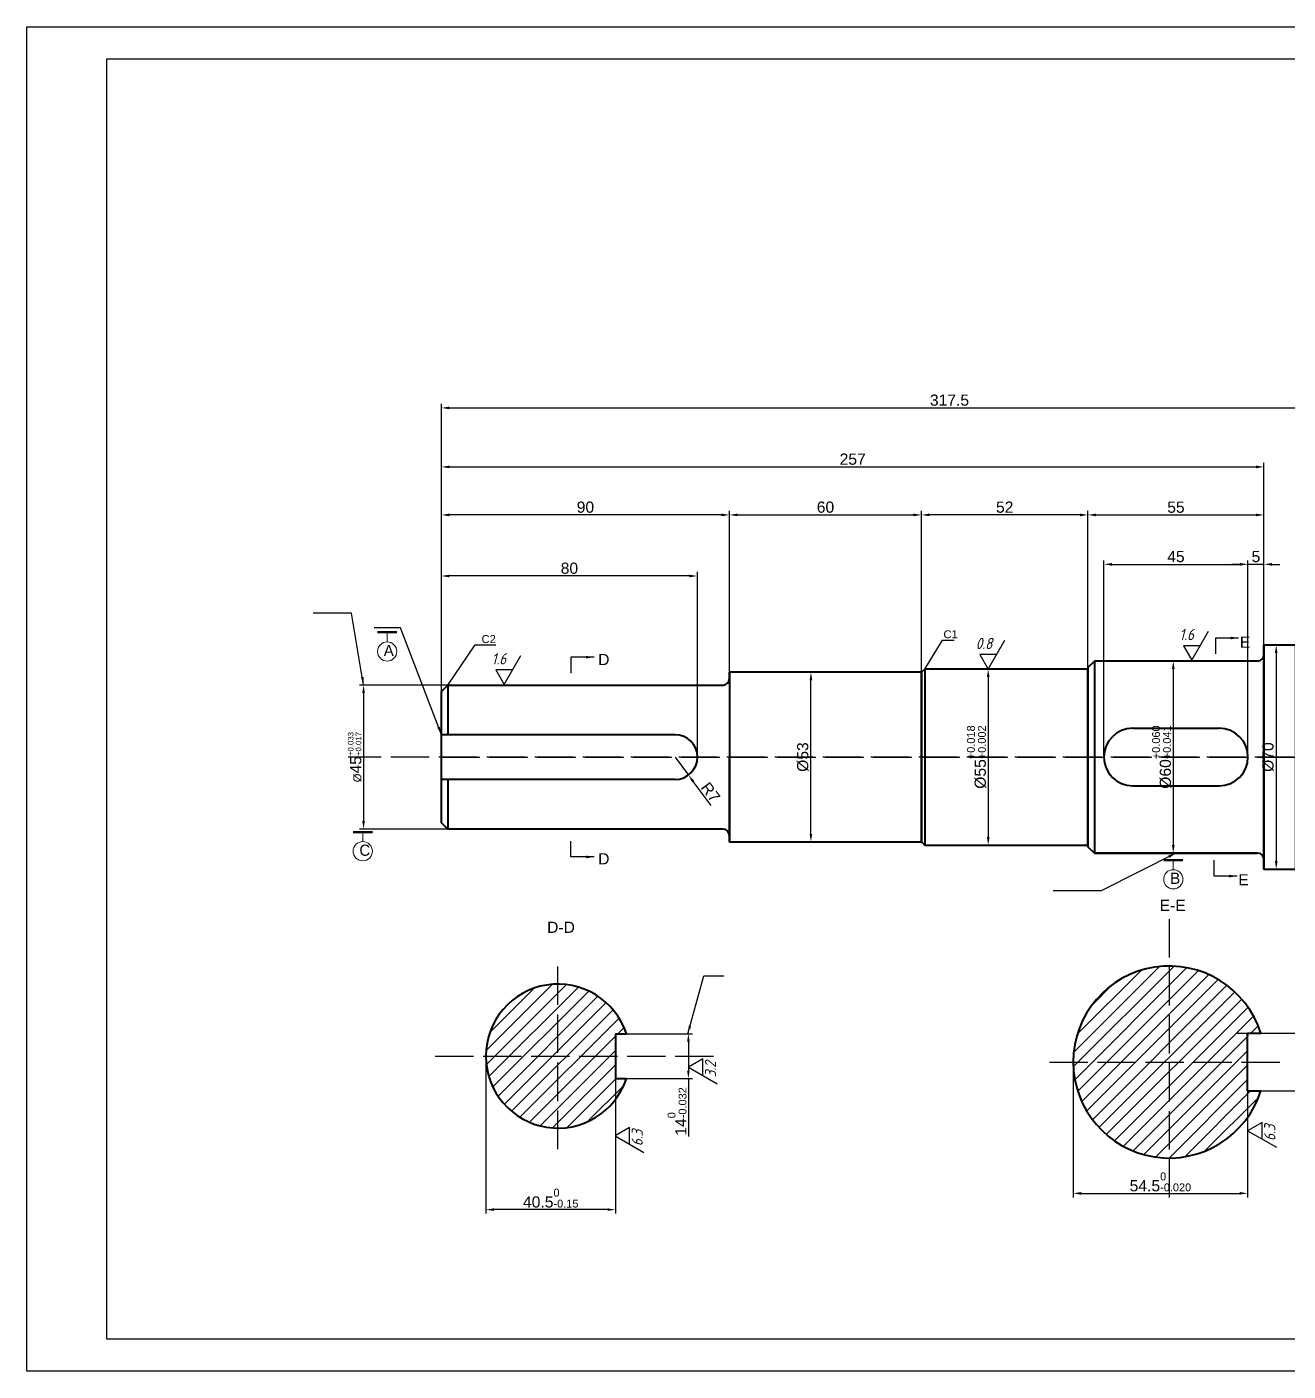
# Model space of a CAD drawing. Header units: millimetres. Extents: x 53178 to 53772, y 53526 to 53946.
# Drawn here: x 53177.6 to 53571.6, y 53526.2 to 53946.2 of the extents above; entities that cross this region are included whole.
import ezdxf

# ---------------------------------------------------------------- set-up
doc = ezdxf.new("R2010")
doc.units = ezdxf.units.MM
doc.linetypes.add('ACAD_ISO02W100', pattern=[15, 12, -3])
for name, color, linetype in [('000', 7, 'Continuous'), ('2', 7, 'Continuous'), ('8', 5, 'Continuous'), ('中心线', 10, 'ACAD_ISO02W100'), ('直径标注', 7, 'Continuous'), ('长度标注', 7, 'Continuous')]:
    doc.layers.add(name, color=color, linetype=linetype)
doc.layers.add('图层1', color=4, linetype='Continuous', lineweight=15)
doc.layers.add('标注线', color=5, linetype='Continuous', lineweight=30)
doc.styles.get("Standard").update_dxf_attribs({"font": 'arial.ttf'})
doc.styles.add('样式 1', font='gbeitc.shx', dxfattribs={"bigfont": 'gbcbig.shx'})
doc.dimstyles.new('ISO-25', dxfattribs={"dimtxt": 2.5, "dimasz": 2.5, "dimexe": 1.25, "dimexo": 0.625, "dimtad": 1, "dimdsep": 46, "dimtxsty": 'Standard', "dimcen": 2.5, "dimadec": 0, "dimazin": 0, "dimtfac": 1, "dimtmove": 0, "dimatfit": 3, "dimfxl": 1, "dimarcsym": 0})

# ---------------------------------------------------------------- blocks, each defined once
blk = doc.blocks.new('*D1')
at = {"layer": 'Defpoints', "color": 0, "linetype": 'ByBlock', "lineweight": -3, "transparency": 16777216}
for p in [(53307.08, 53774.66), (53307.08, 53718.08), (53387.08, 53718.08)]:
    blk.add_point(p, dxfattribs=at)
at = {"layer": '长度标注', "color": 0, "linetype": 'ByBlock', "lineweight": -2, "transparency": 16777216}
for p, q in [((53307.08, 53718.7), (53307.08, 53775.91)), ((53384.58, 53774.66), (53309.58, 53774.66)), ((53387.08, 53718.7), (53387.08, 53775.91))]:
    blk.add_line(p, q, dxfattribs=at)
at = {"layer": '长度标注', "color": 0, "linetype": 'ByBlock', "lineweight": -3, "transparency": 16777216}
for points in [[(53309.58, 53775.07), (53309.58, 53774.24), (53307.08, 53774.66)], [(53384.58, 53775.07), (53384.58, 53774.24), (53387.08, 53774.66)]]:
    blk.add_solid(points, dxfattribs=at)
at = {"layer": '长度标注', "color": 0, "linetype": 'ByBlock', "transparency": 16777216, "insert": (53347.08, 53777.07), "char_height": 2.5, "attachment_point": 5}
blk.add_mtext('{\\H1.4x;80}', dxfattribs=at)
blk = doc.blocks.new('*D2')
at = {"layer": 'Defpoints', "color": 0, "linetype": 'ByBlock', "lineweight": -3, "transparency": 16777216}
for p in [(53564.08, 53808.74), (53307.08, 53697.58), (53564.08, 53697.58)]:
    blk.add_point(p, dxfattribs=at)
at = {"layer": '长度标注', "color": 0, "linetype": 'ByBlock', "lineweight": -2, "transparency": 16777216}
for p, q in [((53307.08, 53698.2), (53307.08, 53809.99)), ((53309.58, 53808.74), (53561.58, 53808.74)), ((53564.08, 53698.2), (53564.08, 53809.99))]:
    blk.add_line(p, q, dxfattribs=at)
at = {"layer": '长度标注', "color": 0, "linetype": 'ByBlock', "lineweight": -3, "transparency": 16777216}
for points in [[(53309.58, 53809.16), (53309.58, 53808.32), (53307.08, 53808.74)], [(53561.58, 53809.16), (53561.58, 53808.32), (53564.08, 53808.74)]]:
    blk.add_solid(points, dxfattribs=at)
at = {"layer": '长度标注', "color": 0, "linetype": 'ByBlock', "transparency": 16777216, "insert": (53435.58, 53811.15), "char_height": 2.5, "attachment_point": 5}
blk.add_mtext('{\\H1.4x;257}', dxfattribs=at)
blk = doc.blocks.new('*D3')
at = {"layer": 'Defpoints', "color": 0, "linetype": 'ByBlock', "lineweight": -3, "transparency": 16777216}
for p in [(53624.58, 53827.17), (53307.08, 53697.58), (53624.58, 53697.58)]:
    blk.add_point(p, dxfattribs=at)
at = {"layer": '长度标注', "color": 0, "linetype": 'ByBlock', "lineweight": -2, "transparency": 16777216}
for p, q in [((53307.08, 53698.2), (53307.08, 53828.42)), ((53624.58, 53698.2), (53624.58, 53828.42)), ((53309.58, 53827.17), (53622.08, 53827.17))]:
    blk.add_line(p, q, dxfattribs=at)
at = {"layer": '长度标注', "color": 0, "linetype": 'ByBlock', "lineweight": -3, "transparency": 16777216}
for points in [[(53309.58, 53827.59), (53309.58, 53826.76), (53307.08, 53827.17)], [(53622.08, 53827.59), (53622.08, 53826.76), (53624.58, 53827.17)]]:
    blk.add_solid(points, dxfattribs=at)
at = {"layer": '长度标注', "color": 0, "linetype": 'ByBlock', "transparency": 16777216, "insert": (53465.83, 53829.59), "char_height": 2.5, "attachment_point": 5}
blk.add_mtext('{\\H1.4x;317.5}', dxfattribs=at)
blk = doc.blocks.new('*D4')
at = {"layer": 'Defpoints', "color": 0, "linetype": 'ByBlock', "lineweight": -3, "transparency": 16777216}
for p in [(53564.08, 53793.74), (53509.08, 53690.58), (53564.08, 53690.58)]:
    blk.add_point(p, dxfattribs=at)
at = {"layer": '长度标注', "color": 0, "linetype": 'ByBlock', "lineweight": -2, "transparency": 16777216}
for p, q in [((53509.08, 53691.2), (53509.08, 53794.99)), ((53511.58, 53793.74), (53561.58, 53793.74)), ((53564.08, 53691.2), (53564.08, 53794.99))]:
    blk.add_line(p, q, dxfattribs=at)
at = {"layer": '长度标注', "color": 0, "linetype": 'ByBlock', "lineweight": -3, "transparency": 16777216}
for points in [[(53511.58, 53794.15), (53511.58, 53793.32), (53509.08, 53793.74)], [(53561.58, 53794.15), (53561.58, 53793.32), (53564.08, 53793.74)]]:
    blk.add_solid(points, dxfattribs=at)
at = {"layer": '长度标注', "color": 0, "linetype": 'ByBlock', "transparency": 16777216, "insert": (53536.58, 53796.14), "char_height": 2.5, "attachment_point": 5}
blk.add_mtext('{\\H1.4x;55}', dxfattribs=at)
blk = doc.blocks.new('*D5')
at = {"layer": 'Defpoints', "color": 0, "linetype": 'ByBlock', "lineweight": -3, "transparency": 16777216}
for p in [(53457.08, 53793.74), (53457.08, 53718.08), (53509.08, 53690.58)]:
    blk.add_point(p, dxfattribs=at)
at = {"layer": '长度标注', "color": 0, "linetype": 'ByBlock', "lineweight": -2, "transparency": 16777216}
for p, q in [((53457.08, 53718.7), (53457.08, 53794.99)), ((53506.58, 53793.74), (53459.58, 53793.74)), ((53509.08, 53691.2), (53509.08, 53794.99))]:
    blk.add_line(p, q, dxfattribs=at)
at = {"layer": '长度标注', "color": 0, "linetype": 'ByBlock', "lineweight": -3, "transparency": 16777216}
for points in [[(53459.58, 53794.15), (53459.58, 53793.32), (53457.08, 53793.74)], [(53506.58, 53794.15), (53506.58, 53793.32), (53509.08, 53793.74)]]:
    blk.add_solid(points, dxfattribs=at)
at = {"layer": '长度标注', "color": 0, "linetype": 'ByBlock', "transparency": 16777216, "insert": (53483.08, 53796.15), "char_height": 2.5, "attachment_point": 5}
blk.add_mtext('{\\H1.4x;52}', dxfattribs=at)
blk = doc.blocks.new('*D6')
at = {"layer": 'Defpoints', "color": 0, "linetype": 'ByBlock', "lineweight": -3, "transparency": 16777216}
for p in [(53559.08, 53778.3), (53514.08, 53718.08), (53559.08, 53718.08)]:
    blk.add_point(p, dxfattribs=at)
at = {"layer": '长度标注', "color": 0, "linetype": 'ByBlock', "lineweight": -2, "transparency": 16777216}
for p, q in [((53514.08, 53718.7), (53514.08, 53779.55)), ((53516.58, 53778.3), (53556.58, 53778.3)), ((53559.08, 53718.7), (53559.08, 53779.55))]:
    blk.add_line(p, q, dxfattribs=at)
at = {"layer": '长度标注', "color": 0, "linetype": 'ByBlock', "lineweight": -3, "transparency": 16777216}
for points in [[(53516.58, 53778.72), (53516.58, 53777.88), (53514.08, 53778.3)], [(53556.58, 53778.72), (53556.58, 53777.88), (53559.08, 53778.3)]]:
    blk.add_solid(points, dxfattribs=at)
at = {"layer": '长度标注', "color": 0, "linetype": 'ByBlock', "transparency": 16777216, "insert": (53536.58, 53780.71), "char_height": 2.5, "attachment_point": 5}
blk.add_mtext('{\\H1.4x;45}', dxfattribs=at)
blk = doc.blocks.new('*D7')
at = {"layer": 'Defpoints', "color": 0, "linetype": 'ByBlock', "lineweight": -3, "transparency": 16777216}
for p in [(53559.08, 53778.3), (53559.08, 53718.08), (53564.08, 53718.08)]:
    blk.add_point(p, dxfattribs=at)
at = {"layer": '长度标注', "color": 0, "linetype": 'ByBlock', "lineweight": -2, "transparency": 16777216}
for p, q in [((53556.58, 53778.3), (53554.08, 53778.3)), ((53559.08, 53718.7), (53559.08, 53779.55)), ((53564.08, 53778.3), (53559.08, 53778.3)), ((53564.08, 53718.7), (53564.08, 53779.55)), ((53566.58, 53778.3), (53569.08, 53778.3))]:
    blk.add_line(p, q, dxfattribs=at)
at = {"layer": '长度标注', "color": 0, "linetype": 'ByBlock', "lineweight": -3, "transparency": 16777216}
for points in [[(53556.58, 53778.72), (53556.58, 53777.88), (53559.08, 53778.3)], [(53566.58, 53778.72), (53566.58, 53777.88), (53564.08, 53778.3)]]:
    blk.add_solid(points, dxfattribs=at)
at = {"layer": '长度标注', "color": 0, "linetype": 'ByBlock', "transparency": 16777216, "insert": (53561.58, 53780.71), "char_height": 2.5, "attachment_point": 5}
blk.add_mtext('{\\H1.4x;5}', dxfattribs=at)
blk = doc.blocks.new('*D10')
at = {"layer": 'Defpoints', "color": 0, "linetype": 'ByBlock', "lineweight": -3, "transparency": 16777216}
for p in [(53312.87, 53740.58), (53282.76, 53695.58), (53312.46, 53695.58)]:
    blk.add_point(p, dxfattribs=at)
at = {"layer": '直径标注', "color": 0, "linetype": 'ByBlock', "lineweight": -2, "transparency": 16777216}
for p, q in [((53312.25, 53740.58), (53281.51, 53740.58)), ((53282.76, 53738.08), (53282.76, 53698.08)), ((53311.83, 53695.58), (53281.51, 53695.58))]:
    blk.add_line(p, q, dxfattribs=at)
at = {"layer": '直径标注', "color": 0, "linetype": 'ByBlock', "lineweight": -3, "transparency": 16777216}
for points in [[(53282.34, 53738.08), (53283.17, 53738.08), (53282.76, 53740.58)], [(53282.34, 53698.08), (53283.17, 53698.08), (53282.76, 53695.58)]]:
    blk.add_solid(points, dxfattribs=at)
at = {"layer": '直径标注', "color": 0, "linetype": 'ByBlock', "transparency": 16777216, "insert": (53280, 53718.08), "char_height": 2.5, "attachment_point": 5, "rotation": 90}
blk.add_mtext('%%C{\\H1.4x;45\\H0.5x;\\S+0.033^ +0.017;}', dxfattribs=at)
blk = doc.blocks.new('*D11')
at = {"layer": 'Defpoints', "color": 0, "linetype": 'ByBlock', "lineweight": -3, "transparency": 16777216}
for p in [(53422.53, 53744.58), (53422.53, 53744.58), (53422.53, 53691.58)]:
    blk.add_point(p, dxfattribs=at)
at = {"layer": '直径标注', "color": 0, "linetype": 'ByBlock', "lineweight": -2, "transparency": 16777216}
for p, q in [((53423.16, 53744.58), (53423.78, 53744.58)), ((53422.53, 53694.08), (53422.53, 53742.08)), ((53423.16, 53691.58), (53423.78, 53691.58))]:
    blk.add_line(p, q, dxfattribs=at)
at = {"layer": '直径标注', "color": 0, "linetype": 'ByBlock', "lineweight": -3, "transparency": 16777216}
for points in [[(53422.12, 53742.08), (53422.95, 53742.08), (53422.53, 53744.58)], [(53422.12, 53694.08), (53422.95, 53694.08), (53422.53, 53691.58)]]:
    blk.add_solid(points, dxfattribs=at)
at = {"layer": '直径标注', "color": 0, "linetype": 'ByBlock', "transparency": 16777216, "insert": (53420.02, 53718.08), "char_height": 2.5, "width": 6.4677, "attachment_point": 5, "rotation": 90}
blk.add_mtext('{\\H1.4x;%%C53}', dxfattribs=at)
blk = doc.blocks.new('*D12')
at = {"layer": 'Defpoints', "color": 0, "linetype": 'ByBlock', "lineweight": -3, "transparency": 16777216}
for p in [(53479.82, 53745.58), (53477.92, 53690.58), (53479.82, 53690.58)]:
    blk.add_point(p, dxfattribs=at)
at = {"layer": '直径标注', "color": 0, "linetype": 'ByBlock', "lineweight": -2, "transparency": 16777216}
for p, q in [((53479.19, 53745.58), (53476.67, 53745.58)), ((53477.92, 53743.08), (53477.92, 53693.08)), ((53479.19, 53690.58), (53476.67, 53690.58))]:
    blk.add_line(p, q, dxfattribs=at)
at = {"layer": '直径标注', "color": 0, "linetype": 'ByBlock', "lineweight": -3, "transparency": 16777216}
for points in [[(53477.5, 53743.08), (53478.34, 53743.08), (53477.92, 53745.58)], [(53477.5, 53693.08), (53478.34, 53693.08), (53477.92, 53690.58)]]:
    blk.add_solid(points, dxfattribs=at)
at = {"layer": '直径标注', "color": 0, "linetype": 'ByBlock', "transparency": 16777216, "insert": (53474.31, 53718.08), "char_height": 2.5, "attachment_point": 5, "rotation": 90}
blk.add_mtext('{\\H1.4x;%%C55\\H0.7x;\\S+0.018^ +0.002;}', dxfattribs=at)
blk = doc.blocks.new('*D13')
at = {"layer": 'Defpoints', "color": 0, "linetype": 'ByBlock', "lineweight": -3, "transparency": 16777216}
for p in [(53536.58, 53748.08), (53535.75, 53688.08), (53536.58, 53688.08)]:
    blk.add_point(p, dxfattribs=at)
at = {"layer": '直径标注', "color": 0, "linetype": 'ByBlock', "lineweight": -2, "transparency": 16777216}
for p, q in [((53535.96, 53748.08), (53534.5, 53748.08)), ((53535.75, 53745.58), (53535.75, 53690.58)), ((53535.96, 53688.08), (53534.5, 53688.08))]:
    blk.add_line(p, q, dxfattribs=at)
at = {"layer": '直径标注', "color": 0, "linetype": 'ByBlock', "lineweight": -3, "transparency": 16777216}
for points in [[(53535.33, 53745.58), (53536.16, 53745.58), (53535.75, 53748.08)], [(53535.33, 53690.58), (53536.16, 53690.58), (53535.75, 53688.08)]]:
    blk.add_solid(points, dxfattribs=at)
at = {"layer": '直径标注', "color": 0, "linetype": 'ByBlock', "transparency": 16777216, "insert": (53532.14, 53718.08), "char_height": 2.5, "attachment_point": 5, "rotation": 90}
blk.add_mtext('{\\H1.4x;%%C60\\H0.7x;\\S+0.060^ +0.041;}', dxfattribs=at)
blk = doc.blocks.new('*D14')
at = {"layer": 'Defpoints', "color": 0, "linetype": 'ByBlock', "lineweight": -3, "transparency": 16777216}
for p in [(53569.08, 53753.08), (53567.9, 53683.08), (53569.08, 53683.08)]:
    blk.add_point(p, dxfattribs=at)
at = {"layer": '直径标注', "color": 0, "linetype": 'ByBlock', "lineweight": -2, "transparency": 16777216}
for p, q in [((53568.46, 53753.08), (53566.65, 53753.08)), ((53567.9, 53750.58), (53567.9, 53685.58)), ((53568.46, 53683.08), (53566.65, 53683.08))]:
    blk.add_line(p, q, dxfattribs=at)
at = {"layer": '直径标注', "color": 0, "linetype": 'ByBlock', "lineweight": -3, "transparency": 16777216}
for points in [[(53567.49, 53750.58), (53568.32, 53750.58), (53567.9, 53753.08)], [(53567.49, 53685.58), (53568.32, 53685.58), (53567.9, 53683.08)]]:
    blk.add_solid(points, dxfattribs=at)
at = {"layer": '直径标注', "color": 0, "linetype": 'ByBlock', "transparency": 16777216, "insert": (53565.39, 53718.08), "char_height": 2.5, "attachment_point": 5, "rotation": 90}
blk.add_mtext('{\\H1.4x;%%C70}', dxfattribs=at)
blk = doc.blocks.new('新块3')
at = {"layer": '标注线'}
for p, q in [((0, 0), (5.2, 9)), ((2.6, 4.5), (-2.6, 4.5)), ((-2.6, 4.5), (0, 0))]:
    blk.add_line(p, q, dxfattribs=at)
at = {"layer": '标注线', "style": '样式 1'}
blk.add_attdef('CCD', (-3.88, 6.26), '', height=3.5, dxfattribs=at)
blk = doc.blocks.new('ra')
at = {"layer": '标注线'}
blk.add_blockref('新块3', (28.07, 238.26), dxfattribs=at).add_auto_attribs({'CCD': '1.6'})
blk = doc.blocks.new('*D20')
at = {"layer": 'Defpoints', "color": 0, "linetype": 'ByBlock', "lineweight": -3, "transparency": 16777216}
for p in [(53307.08, 53793.74), (53307.08, 53744.58), (53397.08, 53742.58)]:
    blk.add_point(p, dxfattribs=at)
at = {"layer": '直径标注', "color": 0, "linetype": 'ByBlock', "lineweight": -2, "transparency": 16777216}
for p, q in [((53307.08, 53745.2), (53307.08, 53794.99)), ((53394.58, 53793.74), (53309.58, 53793.74)), ((53397.08, 53743.2), (53397.08, 53794.99))]:
    blk.add_line(p, q, dxfattribs=at)
at = {"layer": '直径标注', "color": 0, "linetype": 'ByBlock', "lineweight": -3, "transparency": 16777216}
for points in [[(53309.58, 53794.15), (53309.58, 53793.32), (53307.08, 53793.74)], [(53394.58, 53794.15), (53394.58, 53793.32), (53397.08, 53793.74)]]:
    blk.add_solid(points, dxfattribs=at)
at = {"layer": '直径标注', "color": 0, "linetype": 'ByBlock', "transparency": 16777216, "insert": (53352.08, 53796.15), "char_height": 2.5, "attachment_point": 5}
blk.add_mtext('{\\H1.4x;90}', dxfattribs=at)
blk = doc.blocks.new('*D21')
at = {"layer": 'Defpoints', "color": 0, "linetype": 'ByBlock', "lineweight": -3, "transparency": 16777216}
for p in [(53457.08, 53793.74), (53397.08, 53744.58), (53457.08, 53744.58)]:
    blk.add_point(p, dxfattribs=at)
at = {"layer": '直径标注', "color": 0, "linetype": 'ByBlock', "lineweight": -2, "transparency": 16777216}
for p, q in [((53397.08, 53745.2), (53397.08, 53794.99)), ((53399.58, 53793.74), (53454.58, 53793.74)), ((53457.08, 53745.2), (53457.08, 53794.99))]:
    blk.add_line(p, q, dxfattribs=at)
at = {"layer": '直径标注', "color": 0, "linetype": 'ByBlock', "lineweight": -3, "transparency": 16777216}
for points in [[(53399.58, 53794.15), (53399.58, 53793.32), (53397.08, 53793.74)], [(53454.58, 53794.15), (53454.58, 53793.32), (53457.08, 53793.74)]]:
    blk.add_solid(points, dxfattribs=at)
at = {"layer": '直径标注', "color": 0, "linetype": 'ByBlock', "transparency": 16777216, "insert": (53427.08, 53796.15), "char_height": 2.5, "width": 2.0993, "attachment_point": 5}
blk.add_mtext('{\\H1.4x;60}', dxfattribs=at)
blk = doc.blocks.new('*D23')
at = {"layer": 'Defpoints', "color": 0, "linetype": 'ByBlock', "lineweight": -3, "transparency": 16777216}
for p in [(53380.08, 53718.08), (53384.26, 53712.46)]:
    blk.add_point(p, dxfattribs=at)
at = {"layer": '直径标注', "color": 0, "linetype": 'ByBlock', "lineweight": -2, "transparency": 16777216}
for p, q in [((53380.08, 53718.08), (53384.26, 53712.46)), ((53391.35, 53702.91), (53385.75, 53710.45))]:
    blk.add_line(p, q, dxfattribs=at)
at = {"layer": '直径标注', "color": 0, "linetype": 'ByBlock', "lineweight": -3, "transparency": 16777216}
blk.add_solid([(53386.08, 53710.7), (53385.41, 53710.2), (53384.26, 53712.46)], dxfattribs=at)
at = {"layer": '直径标注', "color": 0, "linetype": 'ByBlock', "transparency": 16777216, "insert": (53391.2, 53707.09), "char_height": 2.5, "attachment_point": 5, "rotation": 306.5941}
blk.add_mtext('{\\H1.4x;R7}', dxfattribs=at)
blk = doc.blocks.new('1')
at = {"lineweight": 70}
blk.add_line((484.92, 197.43), (490.92, 197.43), dxfattribs=at)
at = {"layer": '图层1'}
blk.add_line((487.92, 197.43), (487.92, 194.43), dxfattribs=at)
blk.add_circle((487.92, 191.43), 3, dxfattribs=at)
at = {"layer": '图层1', "color": 0, "insert": (486.87, 193.5), "char_height": 3.5, "width": 2.9999, "attachment_point": 1}
blk.add_mtext('{\\fￋￎￌ￥|b0|i0|c134|p2;A}', dxfattribs=at)
blk = doc.blocks.new('A')
at = {"layer": '图层1'}
blk.add_blockref('1', (53144.71, 53491.59), dxfattribs=at)
blk = doc.blocks.new('C')
at = {"layer": '图层1', "lineweight": 70}
blk.add_line((273.89, 191.39), (279.89, 191.39), dxfattribs=at)
at = {"layer": '图层1'}
blk.add_line((276.89, 191.39), (276.89, 188.39), dxfattribs=at)
blk.add_circle((276.89, 185.39), 3, dxfattribs=at)
at = {"layer": '图层1', "color": 0, "insert": (275.84, 187.46), "char_height": 3.5, "width": 2.9999, "attachment_point": 1}
blk.add_mtext('{\\fￋￎￌ￥|b0|i0|c134|p2;C}', dxfattribs=at)
blk = doc.blocks.new('*D34')
at = {"layer": '000', "color": 0, "linetype": 'ByBlock', "lineweight": -2, "transparency": 16777216}
for p, q in [((53363.8, 53631.65), (53385.49, 53631.65)), ((53384.24, 53629.15), (53384.24, 53620.15)), ((53363.8, 53617.65), (53385.49, 53617.65)), ((53384.24, 53617.65), (53384.24, 53599.58))]:
    blk.add_line(p, q, dxfattribs=at)
at = {"layer": '000', "color": 0, "linetype": 'ByBlock', "lineweight": -3, "transparency": 16777216}
for points in [[(53383.82, 53629.15), (53384.66, 53629.15), (53384.24, 53631.65)], [(53383.82, 53620.15), (53384.66, 53620.15), (53384.24, 53617.65)]]:
    blk.add_solid(points, dxfattribs=at)
at = {"layer": 'Defpoints', "color": 0, "linetype": 'ByBlock', "lineweight": -3, "transparency": 16777216}
for p in [(53363.18, 53631.65), (53363.18, 53617.65), (53384.24, 53617.65)]:
    blk.add_point(p, dxfattribs=at)
at = {"layer": '000', "color": 0, "linetype": 'ByBlock', "lineweight": -3, "transparency": 16777216, "insert": (53380.7, 53607.36), "char_height": 2.5, "width": 3.3356, "attachment_point": 5, "rotation": 90}
blk.add_mtext('{\\H1.4x;14\\H0.7x;\\S0^ -0.032;}', dxfattribs=at)
blk = doc.blocks.new('*D35')
at = {"layer": '000', "color": 0, "linetype": 'ByBlock', "lineweight": -2, "transparency": 16777216}
for p, q in [((53320.98, 53624.02), (53320.98, 53575.43)), ((53361.48, 53624.02), (53361.48, 53575.43)), ((53358.98, 53576.68), (53323.48, 53576.68))]:
    blk.add_line(p, q, dxfattribs=at)
at = {"layer": '000', "color": 0, "linetype": 'ByBlock', "lineweight": -3, "transparency": 16777216}
for points in [[(53323.48, 53577.1), (53323.48, 53576.27), (53320.98, 53576.68)], [(53358.98, 53577.1), (53358.98, 53576.27), (53361.48, 53576.68)]]:
    blk.add_solid(points, dxfattribs=at)
at = {"layer": 'Defpoints', "color": 0, "linetype": 'ByBlock', "lineweight": -3, "transparency": 16777216}
for p in [(53320.98, 53624.65), (53361.48, 53624.65), (53320.98, 53576.68)]:
    blk.add_point(p, dxfattribs=at)
at = {"layer": '000', "color": 0, "linetype": 'ByBlock', "lineweight": -3, "transparency": 16777216, "insert": (53341.23, 53580.25), "char_height": 2.5, "attachment_point": 5}
blk.add_mtext('{\\H1.4x;40.5\\H0.7x;\\S0^ -0.15;}', dxfattribs=at)
blk = doc.blocks.new('新块2')
at = {"layer": '标注线'}
for p, q in [((4.5, 2.6), (0, 0)), ((0, 0), (9, -5.2)), ((4.5, -2.6), (4.5, 2.6))]:
    blk.add_line(p, q, dxfattribs=at)
at = {"layer": '标注线', "style": '样式 1'}
blk.add_attdef('CCD', (8.67, -3.21), '', height=3.5, rotation=90, dxfattribs=at)
blk = doc.blocks.new('*D37')
at = {"layer": '000', "color": 0, "linetype": 'ByBlock', "lineweight": -2, "transparency": 16777216}
for p, q in [((53559.6, 53631.8), (53594.76, 53631.8)), ((53593.51, 53616.3), (53593.51, 53629.3)), ((53559.6, 53613.8), (53594.76, 53613.8))]:
    blk.add_line(p, q, dxfattribs=at)
at = {"layer": '000', "color": 0, "linetype": 'ByBlock', "lineweight": -3, "transparency": 16777216}
for points in [[(53593.1, 53629.3), (53593.93, 53629.3), (53593.51, 53631.8)], [(53593.1, 53616.3), (53593.93, 53616.3), (53593.51, 53613.8)]]:
    blk.add_solid(points, dxfattribs=at)
at = {"layer": 'Defpoints', "color": 0, "linetype": 'ByBlock', "lineweight": -3, "transparency": 16777216}
for p in [(53558.98, 53631.8), (53593.51, 53631.8), (53558.98, 53613.8)]:
    blk.add_point(p, dxfattribs=at)
at = {"layer": '000', "color": 0, "linetype": 'ByBlock', "lineweight": -3, "transparency": 16777216, "insert": (53589.95, 53622.8), "char_height": 2.5, "attachment_point": 5, "rotation": 90}
blk.add_mtext('{\\H1.4x;18\\H0.7x;\\S0^ -0.021;}', dxfattribs=at)
blk = doc.blocks.new('*D38')
at = {"layer": '000', "color": 0, "linetype": 'ByBlock', "lineweight": -2, "transparency": 16777216}
for p, q in [((53504.48, 53622.18), (53504.48, 53580.52)), ((53558.98, 53622.18), (53558.98, 53580.52)), ((53506.98, 53581.77), (53556.48, 53581.77))]:
    blk.add_line(p, q, dxfattribs=at)
at = {"layer": '000', "color": 0, "linetype": 'ByBlock', "lineweight": -3, "transparency": 16777216}
for points in [[(53506.98, 53582.19), (53506.98, 53581.35), (53504.48, 53581.77)], [(53556.48, 53582.19), (53556.48, 53581.35), (53558.98, 53581.77)]]:
    blk.add_solid(points, dxfattribs=at)
at = {"layer": 'Defpoints', "color": 0, "linetype": 'ByBlock', "lineweight": -3, "transparency": 16777216}
for p in [(53504.48, 53622.8), (53558.98, 53622.8), (53558.98, 53581.77)]:
    blk.add_point(p, dxfattribs=at)
at = {"layer": '000', "color": 0, "linetype": 'ByBlock', "lineweight": -3, "transparency": 16777216, "insert": (53531.73, 53585.33), "char_height": 2.5, "width": 3.0986, "attachment_point": 5}
blk.add_mtext('{\\H1.4x;54.5\\H0.7x;\\S0^ -0.020;}', dxfattribs=at)

msp = doc.modelspace()

# ---------------------------------------------------------------- hatches: boundary and pattern name
at = {"layer": '000', "linetype": 'ByBlock', "lineweight": -3}
h = msp.add_hatch(dxfattribs=at)
h.set_pattern_fill('ANSI31', color=256)
edge = h.paths.add_edge_path()
edge.add_line((53320.984, 53624.647), (53361.484, 53624.647))
edge.add_line((53361.484, 53624.647), (53361.484, 53631.647))
edge.add_line((53361.484, 53631.647), (53364.867, 53631.647))
edge.add_arc((53343.484, 53624.647), 22.5, 18.1262, 180)
edge = h.paths.add_edge_path()
edge.add_line((53364.867, 53617.647), (53361.484, 53617.647))
edge.add_line((53361.484, 53617.647), (53361.484, 53624.647))
edge.add_line((53361.484, 53624.647), (53320.984, 53624.647))
edge.add_arc((53343.484, 53624.647), 22.5, 180, 341.8738)
edge = h.paths.add_edge_path()
edge.add_arc((53534.478, 53622.801), 30, 90, 180)
edge.add_line((53504.478, 53622.801), (53534.478, 53622.801))
edge.add_line((53534.478, 53622.801), (53534.478, 53652.801))
edge = h.paths.add_edge_path()
edge.add_line((53534.478, 53652.801), (53534.478, 53622.801))
edge.add_line((53534.478, 53622.801), (53558.978, 53622.801))
edge.add_line((53558.978, 53622.801), (53559.287, 53631.801))
edge.add_line((53559.287, 53631.801), (53563.096, 53631.801))
edge.add_arc((53534.478, 53622.801), 30, 17.4576, 90)
edge = h.paths.add_edge_path()
edge.add_line((53534.478, 53622.801), (53504.478, 53622.801))
edge.add_arc((53534.478, 53622.801), 30, 180, 270)
edge.add_line((53534.478, 53592.801), (53534.478, 53622.801))
edge = h.paths.add_edge_path()
edge.add_line((53563.096, 53613.801), (53558.978, 53613.801))
edge.add_line((53558.978, 53613.801), (53558.978, 53622.801))
edge.add_line((53558.978, 53622.801), (53534.478, 53622.801))
edge.add_line((53534.478, 53622.801), (53534.478, 53592.801))
edge.add_arc((53534.478, 53622.801), 30, 270, 342.5424)

# ---------------------------------------------------------------- linework, layer by layer
at = {"linetype": 'ByBlock', "lineweight": 40}
for p, q in [((53564.084, 53750.079), (53564.084, 53753.079)), ((53511.084, 53748.079), (53511.084, 53688.079)), ((53562.084, 53748.079), (53511.084, 53748.079)), ((53397.084, 53742.579), (53397.084, 53744.579)), ((53458.084, 53745.579), (53458.084, 53690.579)), ((53309.084, 53740.579), (53309.084, 53725.079)), ((53523.084, 53727.079), (53550.084, 53727.079)), ((53380.084, 53725.079), (53307.084, 53725.079)), ((53380.084, 53711.079), (53307.084, 53711.079)), ((53309.084, 53711.079), (53309.084, 53695.579)), ((53523.084, 53709.079), (53550.084, 53709.079)), ((53395.084, 53695.579), (53393.681, 53695.579)), ((53397.084, 53693.579), (53397.084, 53691.579)), ((53562.084, 53688.079), (53511.084, 53688.079)), ((53564.084, 53686.079), (53564.084, 53683.079))]:
    msp.add_line(p, q, dxfattribs=at)
at = {"lineweight": 40}
for points in [[(53564.084, 53683.079), (53574.084, 53683.079), (53574.084, 53753.079), (53564.084, 53753.079)], [(53397.084, 53691.579), (53457.084, 53691.579), (53457.084, 53744.579), (53397.084, 53744.579)], [(53458.084, 53690.579), (53509.084, 53690.579), (53509.084, 53745.579), (53458.084, 53745.579), (53457.084, 53744.579), (53457.084, 53691.579)], [(53397.084, 53718.079), (53397.084, 53718.079), (53397.084, 53691.579), (53397.084, 53691.579)], [(53564.084, 53718.079), (53564.084, 53718.079), (53564.084, 53683.079), (53564.084, 53683.079)]]:
    msp.add_lwpolyline(points, close=True, dxfattribs=at)
for points in [[(53562.084, 53748.079), (53511.084, 53748.079), (53509.084, 53746.079), (53509.084, 53690.079), (53511.084, 53688.079), (53562.084, 53688.079)], [(53564.084, 53688.079), (53564.084, 53748.079)], [(53395.084, 53695.579), (53309.084, 53695.579), (53307.084, 53697.579), (53307.084, 53738.579), (53309.084, 53740.579), (53395.084, 53740.579)], [(53397.084, 53740.579), (53397.084, 53695.579)]]:
    msp.add_lwpolyline(points, dxfattribs=at)
at = {"linetype": 'ByBlock', "lineweight": 40}
for centre, radius, start, end in [((53562.084, 53750.079), 2, 270, 0), ((53395.084, 53742.579), 2, 270, 0), ((53523.084, 53718.079), 9, 90, 270), ((53550.084, 53718.079), 9, 270, 90), ((53380.084, 53718.079), 7, 270, 90), ((53395.084, 53693.579), 2, 0, 90), ((53562.084, 53686.079), 2, 0, 90), ((53343.484, 53624.647), 22.5, 18.1262, 341.8738)]:
    msp.add_arc(centre, radius, start, end, dxfattribs=at)
at = {"layer": '000', "linetype": 'ByBlock', "lineweight": -3}
for p, q in [((53309.084, 53740.579), (53317.601, 53753.169)), ((53317.601, 53753.169), (53324.088, 53753.169)), ((53458.084, 53745.579), (53463.638, 53754.652)), ((53463.638, 53754.652), (53467.289, 53754.652)), ((53555.478, 53631.801), (53563.096, 53631.801))]:
    msp.add_line(p, q, dxfattribs=at)
at = {"layer": '000', "linetype": 'ByBlock', "lineweight": 40}
for p, q in [((53361.484, 53631.647), (53364.867, 53631.647)), ((53361.484, 53631.647), (53361.484, 53617.647)), ((53558.978, 53631.801), (53563.096, 53631.801)), ((53558.978, 53613.801), (53558.978, 53631.801)), ((53361.484, 53617.647), (53364.867, 53617.647)), ((53558.978, 53613.801), (53563.096, 53613.801))]:
    msp.add_line(p, q, dxfattribs=at)
at = {"layer": '000', "linetype": 'ByBlock', "lineweight": -3}
for points in [[(53177.562, 53946.226), (53771.562, 53946.226), (53771.562, 53526.226), (53177.562, 53526.226)], [(53202.562, 53936.226), (53761.562, 53936.226), (53761.562, 53536.226), (53202.562, 53536.226)]]:
    msp.add_lwpolyline(points, close=True, dxfattribs=at)
at = {"layer": '000', "linetype": 'ByBlock', "lineweight": 40}
msp.add_arc((53534.478, 53622.801), 30, 17.4576, 342.5424, dxfattribs=at)
at = {"layer": '中心线', "linetype": 'ACAD_ISO02W100'}
for p, q in [((53633.278, 53718.079), (53277.963, 53718.079)), ((53307.084, 53718.079), (53633.278, 53718.079)), ((53534.478, 53667.426), (53534.478, 53578.175))]:
    msp.add_line(p, q, dxfattribs=at)
at = {"layer": '中心线', "lineweight": -3}
for p, q in [((53343.484, 53595.623), (53343.484, 53654.255)), ((53305.112, 53624.647), (53392.863, 53624.647))]:
    msp.add_line(p, q, dxfattribs=at)
at = {"layer": '中心线', "color": 242, "lineweight": -3, "true_color": 0xcd2027}
msp.add_line((53497.044, 53622.801), (53569.695, 53622.801), dxfattribs=at)
at = {"layer": '图层1', "color": 0, "linetype": 'ByBlock', "lineweight": 70}
msp.add_line((53532.747, 53685.896), (53538.747, 53685.896), dxfattribs=at)
at = {"layer": '图层1'}
msp.add_line((53535.747, 53685.896), (53535.747, 53682.896), dxfattribs=at)
msp.add_circle((53535.747, 53679.896), 3, dxfattribs=at)

# ---------------------------------------------------------------- block references
at = {"color": 3, "linetype": 'ByBlock', "lineweight": -3}
for p in [(53513.473, 53510.119), (53298.598, 53502.531)]:
    msp.add_blockref('ra', p, dxfattribs=at)
at = {"linetype": 'ByBlock', "lineweight": -3}
for p, values in [((53384.24, 53621.219), {'CCD': '3.2'}), ((53361.327, 53599.728), {'CCD': '6.3'}), ((53558.978, 53601.348), {'CCD': '6.3'})]:
    msp.add_blockref('新块2', p, dxfattribs=at).add_auto_attribs(values)
at = {"layer": '8', "linetype": 'ByBlock', "lineweight": -3}
msp.add_blockref('新块3', (53477.92, 53745.579), dxfattribs=at).add_auto_attribs({'CCD': '0.8'})
at = {"layer": '标注线', "linetype": 'ByBlock', "lineweight": -3}
msp.add_blockref('C', (53005.608, 53503.274), dxfattribs=at)
at = {"layer": '直径标注', "linetype": 'ByBlock'}
msp.add_blockref('A', (-342.502, 68.051), dxfattribs=at)

# ---------------------------------------------------------------- texts
at = {"layer": '000', "linetype": 'ByBlock', "lineweight": -3, "attachment_point": 1}
for s, width, insert, char_height in [('C2', 5.78047, (53319.629, 53756.202), 2.5), ('C1', 5.78047, (53463.943, 53757.693), 2.5), ('E', 4.50555, (53556.545, 53755.727), 3.5), ('D', 3.5, (53356.057, 53750.319), 3.5), ('D', 2.42062, (53356.057, 53688.048), 3.5), ('E', 4.50555, (53556.06, 53681.485), 3.5), ('E-E', 4.50555, (53531.489, 53673.493), 3.5), ('D-D', 12.30106, (53340.101, 53666.648), 3.5)]:
    msp.add_mtext_dynamic_manual_height_columns(s, width=width, gutter_width=12.5, heights=[0], dxfattribs=dict(at, insert=insert, char_height=char_height))
at = {"layer": '图层1', "color": 0, "insert": (53534.697, 53681.971), "char_height": 3.5, "width": 2.99995, "attachment_point": 1}
msp.add_mtext('{\\fArial|b0|i0|c0|p32;B}', dxfattribs=at)

# ---------------------------------------------------------------- dimensions: what is measured, and where the dimension line sits
at = {"layer": '000', "linetype": 'ByBlock', "lineweight": -3}
for base, p1, p2, text, picture, middle in [((53384.24, 53617.647), (53363.175, 53631.647), (53363.175, 53617.647), '{\\H1.4x;<>\\H0.7x;\\S0^ -0.032;}', '*D34', (53380.704, 53607.361)), ((53593.512, 53631.801), (53558.978, 53613.801), (53558.978, 53631.801), '{\\H1.4x;<>\\H0.7x;\\S0^ -0.021;}', '*D37', (53589.947, 53622.801))]:
    dim = msp.add_linear_dim(base=base, p1=p1, p2=p2, angle=90, text=text, dimstyle='ISO-25', dxfattribs=at)
    dim.commit()
    dim.dimension.update_dxf_attribs({"geometry": picture, "text_midpoint": middle})
for base, p1, p2, text, picture, middle in [((53320.984, 53576.685), (53361.484, 53624.647), (53320.984, 53624.647), '{\\H1.4x;<>\\H0.7x;\\S0^ -0.15;}', '*D35', (53341.234, 53580.25)), ((53558.978, 53581.77), (53504.478, 53622.801), (53558.978, 53622.801), '{\\H1.4x;<>\\H0.7x;\\S0^ -0.020;}', '*D38', (53531.728, 53585.335))]:
    dim = msp.add_linear_dim(base=base, p1=p1, p2=p2, text=text, dimstyle='ISO-25', dxfattribs=at)
    dim.commit()
    dim.dimension.update_dxf_attribs({"geometry": picture, "text_midpoint": middle})
at = {"layer": '直径标注', "linetype": 'ByBlock'}
for base, p1, p2, picture, middle in [((53307.084, 53793.735), (53397.084, 53742.579), (53307.084, 53744.579), '*D20', (53352.084, 53796.147)), ((53457.084, 53793.735), (53397.084, 53744.579), (53457.084, 53744.579), '*D21', (53427.084, 53796.147))]:
    dim = msp.add_linear_dim(base=base, p1=p1, p2=p2, text='{\\H1.4x;<>}', dimstyle='ISO-25', dxfattribs=at)
    dim.commit()
    dim.dimension.update_dxf_attribs({"geometry": picture, "text_midpoint": middle})
for base, p1, p2, text, picture, middle in [((53567.904, 53683.079), (53569.084, 53753.079), (53569.084, 53683.079), '{\\H1.4x;%%C<>}', '*D14', (53565.394, 53718.079)), ((53535.747, 53688.079), (53536.584, 53748.079), (53536.584, 53688.079), '{\\H1.4x;%%C<>\\H0.7x;\\S+0.060^ +0.041;}', '*D13', (53532.141, 53718.079)), ((53422.532, 53744.579), (53422.532, 53691.579), (53422.532, 53744.579), '{\\H1.4x;%%C<>}', '*D11', (53420.022, 53718.079)), ((53282.758, 53695.579), (53312.875, 53740.579), (53312.459, 53695.579), '%%C{\\H1.4x;<>\\H0.5x;\\S+0.033^ +0.017;}', '*D10', (53280.004, 53718.079))]:
    dim = msp.add_linear_dim(base=base, p1=p1, p2=p2, angle=90, text=text, dimstyle='ISO-25', dxfattribs=at)
    dim.commit()
    dim.dimension.update_dxf_attribs({"geometry": picture, "text_midpoint": middle})
dim = msp.add_linear_dim(base=(53477.92, 53690.579), p1=(53479.816, 53745.579), p2=(53479.816, 53690.579), angle=270, text='{\\H1.4x;%%C<>\\H0.7x;\\S+0.018^ +0.002;}', dimstyle='ISO-25', dxfattribs=at)
dim.commit()
dim.dimension.update_dxf_attribs({"geometry": '*D12', "text_midpoint": (53477.92, 53718.079), "dimtype": 160})
dim = msp.add_radius_dim(center=(53380.084, 53718.079), mpoint=(53384.257, 53712.459), text='{\\H1.4x;<>}', dimstyle='ISO-25', dxfattribs=at)
dim.commit()
dim.dimension.update_dxf_attribs({"geometry": '*D23', "text_midpoint": (53391.199, 53707.093)})
at = {"layer": '长度标注', "linetype": 'ByBlock'}
for base, p1, p2, picture, middle in [((53624.584, 53827.175), (53307.084, 53697.579), (53624.584, 53697.579), '*D3', (53465.834, 53829.588)), ((53564.084, 53808.74), (53307.084, 53697.579), (53564.084, 53697.579), '*D2', (53435.584, 53811.152)), ((53564.084, 53793.735), (53509.084, 53690.579), (53564.084, 53690.579), '*D4', (53536.584, 53796.14)), ((53559.084, 53778.301), (53514.084, 53718.079), (53559.084, 53718.079), '*D6', (53536.584, 53780.706)), ((53559.084, 53778.301), (53564.084, 53718.079), (53559.084, 53718.079), '*D7', (53561.584, 53780.706)), ((53307.084, 53774.657), (53387.084, 53718.079), (53307.084, 53718.079), '*D1', (53347.084, 53777.069))]:
    dim = msp.add_linear_dim(base=base, p1=p1, p2=p2, text='{\\H1.4x;<>}', dimstyle='ISO-25', dxfattribs=at)
    dim.commit()
    dim.dimension.update_dxf_attribs({"geometry": picture, "text_midpoint": middle})
dim = msp.add_linear_dim(base=(53457.084, 53793.735), p1=(53509.084, 53690.579), p2=(53457.084, 53718.079), text='{\\H1.4x;<>}', dimstyle='ISO-25', override={"dimtmove": 1}, dxfattribs=at)
dim.commit()
dim.dimension.update_dxf_attribs({"geometry": '*D5', "text_midpoint": (53483.084, 53796.147)})

# ---------------------------------------------------------------- leaders
at = {"linetype": 'ByBlock', "lineweight": 40}
for points in [[(53556.177, 53755.277), (53548.957, 53755.277), (53548.957, 53750.316)], [(53354.78, 53749.277), (53347.56, 53749.277), (53347.56, 53744.316)], [(53354.78, 53686.881), (53347.56, 53686.881), (53347.56, 53691.843)], [(53555.691, 53680.881), (53548.472, 53680.881), (53548.472, 53685.843)]]:
    msp.add_leader(points, dimstyle='ISO-25', override={"dimgap": 0.625, "dimtad": 0}, dxfattribs=at)
at = {"layer": '2', "linetype": 'ByBlock'}
msp.add_leader([(53307.084, 53725.079), (53294.267, 53758.476), (53286.067, 53758.476)], dimstyle='ISO-25', override={"dimgap": 0.625, "dimtad": 0}, dxfattribs=at)
at = {"layer": '8', "linetype": 'ByBlock'}
for points in [[(53282.758, 53740.579), (53279.008, 53763.079), (53266.991, 53763.079)], [(53536.584, 53688.079), (53513.257, 53676.259), (53498.253, 53676.259)]]:
    msp.add_leader(points, dimstyle='ISO-25', override={"dimgap": 0.625, "dimtad": 0}, dxfattribs=at)
at = {"layer": '标注线', "linetype": 'ByBlock', "lineweight": -3}
msp.add_leader([(53384.081, 53631.647), (53389.034, 53649.758), (53395.347, 53649.758)], dimstyle='ISO-25', override={"dimgap": 0.625, "dimtad": 0}, dxfattribs=at)

doc.saveas('drawing.dxf')
